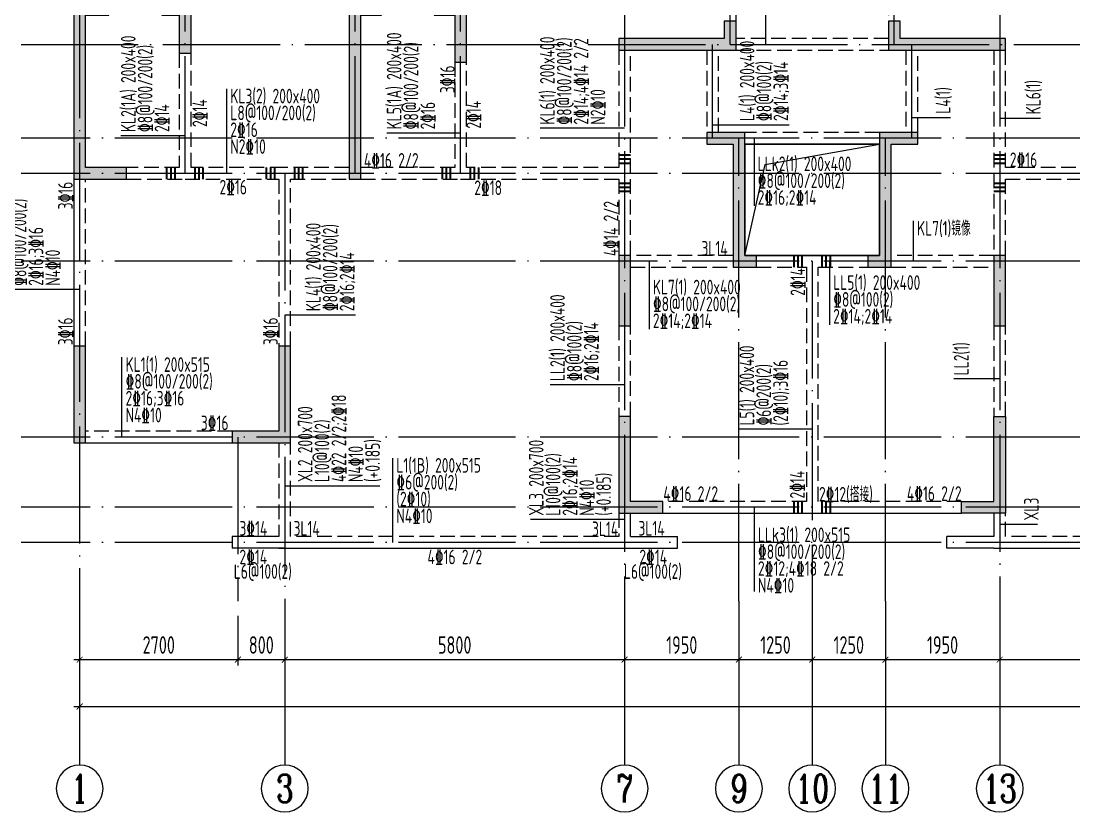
# Model space of a CAD drawing. Extents: x -1058961 to 23600, y -449123 to 2751847.
# Drawn here: x -216617 to -198650, y -58197 to -44696 of the extents above; entities that cross this region are included whole.
import ezdxf
from ezdxf.enums import TextEntityAlignment as Align

# ---------------------------------------------------------------- set-up
doc = ezdxf.new("R2010")
doc.units = 0
doc.header["$LTSCALE"] = 1000
doc.linetypes.add('DASH', pattern=[0.35, 0.25, -0.1])
doc.linetypes.add('DOTE', pattern=[2.42, 2, -0.2, 0.02, -0.2])
doc.layers.get('0').update_dxf_attribs({"linetype": 'CONTINUOUS'})
doc.layers.get('DEFPOINTS').update_dxf_attribs({"linetype": 'CONTINUOUS'})
for name, color, linetype in [('A-AXIS', 1, 'CONTINUOUS'), ('A-DOTE', 10, 'DOTE'), ('AXIS_NUM', 7, 'CONTINUOUS'), ('BEAM_CON', 4, 'CONTINUOUS'), ('S-D洞口', 4, 'CONTINUOUS'), ('S-L主梁线', 4, 'DASH'), ('S-L梁编号', 6, 'CONTINUOUS'), ('S-L梁配筋', 7, 'CONTINUOUS'), ('S-Q墙填充', 252, 'CONTINUOUS'), ('S-Q墙实线', 6, 'CONTINUOUS'), ('S-Y一般标注', 3, 'CONTINUOUS')]:
    doc.layers.add(name, color=color, linetype=linetype)
doc.layers.add('梁附加箍筋', color=1, linetype='CONTINUOUS', lineweight=35)
doc.styles.add('TSSD_Axis', font='complex.shx', dxfattribs={"width": 0.7, "bigfont": 'hztxt.shx'})
doc.styles.add('TSSD_DIMENSION', font='Tssdeng.shx', dxfattribs={"width": 0.7, "bigfont": 'tssdchn.shx'})
doc.styles.add('TSSD_REIN', font='tssdeng.shx', dxfattribs={"width": 0.7, "height": 300, "bigfont": 'tssdchn.shx'})
doc.dimstyles.new('TSSD_100_100', dxfattribs={"dimtxt": 300, "dimasz": 100, "dimexe": 100, "dimexo": 250, "dimgap": 100, "dimtad": 1, "dimdec": 0, "dimzin": 0, "dimdsep": 46, "dimtxsty": 'TSSD_DIMENSION', "dimblk": 'ARCHTICK', "dimcen": 0, "dimdle": 100, "dimclrt": 7, "dimadec": 0, "dimazin": 0, "dimtfac": 1, "dimtdec": 0, "dimtix": 1, "dimtmove": 2, "dimatfit": 3, "dimldrblk": 'ARCHTICK', "dimfxl": 0, "dimtolj": 1, "dimtzin": 0, "dimarcsym": 0})

# ---------------------------------------------------------------- blocks, each defined once
blk = doc.blocks.new('ts_axno')
at = {"color": 0, "linetype": 'ByBlock', "lineweight": -2}
blk.add_circle((0, 0), 0.5, dxfattribs=at)
at = {"color": 0, "linetype": 'ByBlock', "lineweight": -2, "style": 'TSSD_Axis', "width": 0.7}
blk.add_attdef('A', text='', height=0.6, dxfattribs=at).set_placement((0, 0), align=Align.MIDDLE_CENTER)
blk = doc.blocks.new('_ArchTick')
at = {"color": 0, "linetype": 'ByBlock', "const_width": 0.15}
blk.add_lwpolyline([(-0.5, -0.5), (0.5, 0.5)], dxfattribs=at)
blk = doc.blocks.new('*D3164')
at = {"layer": 'DEFPOINTS', "color": 0}
for p in [(7300, 3600), (8100, 3600), (8100, 2600)]:
    blk.add_point(p, dxfattribs=at)
at = {"layer": 'S-Y一般标注', "color": 0, "lineweight": -2}
for p, q in [((7300, 3350), (7300, 2500)), ((8100, 3350), (8100, 2500)), ((7200, 2600), (8200, 2600))]:
    blk.add_line(p, q, dxfattribs=at)
at = {"layer": 'S-Y一般标注', "color": 0, "lineweight": -2, "xscale": 100, "yscale": 100, "zscale": 100, "rotation": 180}
blk.add_blockref('_ArchTick', (7300, 2600), dxfattribs=at)
at = {"layer": 'S-Y一般标注', "color": 0, "lineweight": -2, "xscale": 100, "yscale": 100, "zscale": 100}
blk.add_blockref('_ArchTick', (8100, 2600), dxfattribs=at)
at = {"layer": 'S-Y一般标注', "color": 7, "insert": (7700, 2850), "char_height": 300, "attachment_point": 5, "style": 'TSSD_DIMENSION'}
blk.add_mtext('\\A1;800', dxfattribs=at)
blk = doc.blocks.new('*D3165')
at = {"layer": 'DEFPOINTS', "color": 0}
for p in [(8100, 3600), (13900, 3600), (13900, 2600)]:
    blk.add_point(p, dxfattribs=at)
at = {"layer": 'S-Y一般标注', "color": 0, "lineweight": -2}
for p, q in [((8100, 3350), (8100, 2500)), ((13900, 3350), (13900, 2500)), ((8000, 2600), (14000, 2600))]:
    blk.add_line(p, q, dxfattribs=at)
at = {"layer": 'S-Y一般标注', "color": 0, "lineweight": -2, "xscale": 100, "yscale": 100, "zscale": 100, "rotation": 180}
blk.add_blockref('_ArchTick', (8100, 2600), dxfattribs=at)
at = {"layer": 'S-Y一般标注', "color": 0, "lineweight": -2, "xscale": 100, "yscale": 100, "zscale": 100}
blk.add_blockref('_ArchTick', (13900, 2600), dxfattribs=at)
at = {"layer": 'S-Y一般标注', "color": 7, "insert": (11000, 2850), "char_height": 300, "attachment_point": 5, "style": 'TSSD_DIMENSION'}
blk.add_mtext('\\A1;5800', dxfattribs=at)
blk = doc.blocks.new('*D3166')
at = {"layer": 'DEFPOINTS', "color": 0}
for p in [(18350, 3600), (20300, 3600), (20300, 2600)]:
    blk.add_point(p, dxfattribs=at)
at = {"layer": 'S-Y一般标注', "color": 0, "lineweight": -2}
for p, q in [((18350, 3350), (18350, 2500)), ((20300, 3350), (20300, 2500)), ((18250, 2600), (20400, 2600))]:
    blk.add_line(p, q, dxfattribs=at)
at = {"layer": 'S-Y一般标注', "color": 0, "lineweight": -2, "xscale": 100, "yscale": 100, "zscale": 100, "rotation": 180}
blk.add_blockref('_ArchTick', (18350, 2600), dxfattribs=at)
at = {"layer": 'S-Y一般标注', "color": 0, "lineweight": -2, "xscale": 100, "yscale": 100, "zscale": 100}
blk.add_blockref('_ArchTick', (20300, 2600), dxfattribs=at)
at = {"layer": 'S-Y一般标注', "color": 7, "insert": (19325, 2850), "char_height": 300, "attachment_point": 5, "style": 'TSSD_DIMENSION'}
blk.add_mtext('\\A1;1950', dxfattribs=at)
blk = doc.blocks.new('*D3167')
at = {"layer": 'DEFPOINTS', "color": 0}
for p in [(20300, 3600), (26100, 3600), (26100, 2600)]:
    blk.add_point(p, dxfattribs=at)
at = {"layer": 'S-Y一般标注', "color": 0, "lineweight": -2}
for p, q in [((20300, 3350), (20300, 2500)), ((26100, 3350), (26100, 2500)), ((20200, 2600), (26200, 2600))]:
    blk.add_line(p, q, dxfattribs=at)
at = {"layer": 'S-Y一般标注', "color": 0, "lineweight": -2, "xscale": 100, "yscale": 100, "zscale": 100, "rotation": 180}
blk.add_blockref('_ArchTick', (20300, 2600), dxfattribs=at)
at = {"layer": 'S-Y一般标注', "color": 0, "lineweight": -2, "xscale": 100, "yscale": 100, "zscale": 100}
blk.add_blockref('_ArchTick', (26100, 2600), dxfattribs=at)
at = {"layer": 'S-Y一般标注', "color": 7, "insert": (23200, 2850), "char_height": 300, "attachment_point": 5, "style": 'TSSD_DIMENSION'}
blk.add_mtext('\\A1;5800', dxfattribs=at)
blk = doc.blocks.new('*D3176')
at = {"layer": 'DEFPOINTS', "color": 0}
for p in [(4600, 3600), (54600, 3600), (54600, 1800)]:
    blk.add_point(p, dxfattribs=at)
at = {"layer": 'S-Y一般标注', "color": 0, "lineweight": -2}
for p, q in [((4600, 3350), (4600, 1700)), ((54600, 3350), (54600, 1700)), ((4500, 1800), (54700, 1800))]:
    blk.add_line(p, q, dxfattribs=at)
at = {"layer": 'S-Y一般标注', "color": 0, "lineweight": -2, "xscale": 100, "yscale": 100, "zscale": 100, "rotation": 180}
blk.add_blockref('_ArchTick', (4600, 1800), dxfattribs=at)
at = {"layer": 'S-Y一般标注', "color": 0, "lineweight": -2, "xscale": 100, "yscale": 100, "zscale": 100}
blk.add_blockref('_ArchTick', (54600, 1800), dxfattribs=at)
at = {"layer": 'S-Y一般标注', "color": 7, "insert": (29600, 2050), "char_height": 300, "attachment_point": 5, "style": 'TSSD_DIMENSION'}
blk.add_mtext('\\A1;50000', dxfattribs=at)
blk = doc.blocks.new('*D3177')
at = {"layer": 'DEFPOINTS', "color": 0}
for p in [(13900, 3600), (15850, 3600), (15850, 2600)]:
    blk.add_point(p, dxfattribs=at)
at = {"layer": 'S-Y一般标注', "color": 0, "lineweight": -2}
for p, q in [((13900, 3350), (13900, 2500)), ((15850, 3350), (15850, 2500)), ((13800, 2600), (15950, 2600))]:
    blk.add_line(p, q, dxfattribs=at)
at = {"layer": 'S-Y一般标注', "color": 0, "lineweight": -2, "xscale": 100, "yscale": 100, "zscale": 100, "rotation": 180}
blk.add_blockref('_ArchTick', (13900, 2600), dxfattribs=at)
at = {"layer": 'S-Y一般标注', "color": 0, "lineweight": -2, "xscale": 100, "yscale": 100, "zscale": 100}
blk.add_blockref('_ArchTick', (15850, 2600), dxfattribs=at)
at = {"layer": 'S-Y一般标注', "color": 7, "insert": (14875, 2850), "char_height": 300, "attachment_point": 5, "style": 'TSSD_DIMENSION'}
blk.add_mtext('\\A1;1950', dxfattribs=at)
blk = doc.blocks.new('*D3178')
at = {"layer": 'DEFPOINTS', "color": 0}
for p in [(4600, 3600), (7300, 3600), (7300, 2600)]:
    blk.add_point(p, dxfattribs=at)
at = {"layer": 'S-Y一般标注', "color": 0, "lineweight": -2}
for p, q in [((4600, 3350), (4600, 2500)), ((7300, 3350), (7300, 2500)), ((4500, 2600), (7400, 2600))]:
    blk.add_line(p, q, dxfattribs=at)
at = {"layer": 'S-Y一般标注', "color": 0, "lineweight": -2, "xscale": 100, "yscale": 100, "zscale": 100, "rotation": 180}
blk.add_blockref('_ArchTick', (4600, 2600), dxfattribs=at)
at = {"layer": 'S-Y一般标注', "color": 0, "lineweight": -2, "xscale": 100, "yscale": 100, "zscale": 100}
blk.add_blockref('_ArchTick', (7300, 2600), dxfattribs=at)
at = {"layer": 'S-Y一般标注', "color": 7, "insert": (5950, 2850), "char_height": 300, "attachment_point": 5, "style": 'TSSD_DIMENSION'}
blk.add_mtext('\\A1;2700', dxfattribs=at)
blk = doc.blocks.new('*D3195')
at = {"layer": 'DEFPOINTS', "color": 0}
for p in [(15850, 3600), (17100, 3600), (17100, 2600)]:
    blk.add_point(p, dxfattribs=at)
at = {"layer": 'S-Y一般标注', "color": 0, "lineweight": -2}
for p, q in [((15850, 3350), (15850, 2500)), ((17100, 3350), (17100, 2500)), ((15750, 2600), (17200, 2600))]:
    blk.add_line(p, q, dxfattribs=at)
at = {"layer": 'S-Y一般标注', "color": 0, "lineweight": -2, "xscale": 100, "yscale": 100, "zscale": 100, "rotation": 180}
blk.add_blockref('_ArchTick', (15850, 2600), dxfattribs=at)
at = {"layer": 'S-Y一般标注', "color": 0, "lineweight": -2, "xscale": 100, "yscale": 100, "zscale": 100}
blk.add_blockref('_ArchTick', (17100, 2600), dxfattribs=at)
at = {"layer": 'S-Y一般标注', "color": 7, "insert": (16475, 2850), "char_height": 300, "attachment_point": 5, "style": 'TSSD_DIMENSION'}
blk.add_mtext('\\A1;1250', dxfattribs=at)
blk = doc.blocks.new('*D3196')
at = {"layer": 'DEFPOINTS', "color": 0}
for p in [(17100, 3600), (18350, 3600), (18350, 2600)]:
    blk.add_point(p, dxfattribs=at)
at = {"layer": 'S-Y一般标注', "color": 0, "lineweight": -2}
for p, q in [((17100, 3350), (17100, 2500)), ((18350, 3350), (18350, 2500)), ((17000, 2600), (18450, 2600))]:
    blk.add_line(p, q, dxfattribs=at)
at = {"layer": 'S-Y一般标注', "color": 0, "lineweight": -2, "xscale": 100, "yscale": 100, "zscale": 100, "rotation": 180}
blk.add_blockref('_ArchTick', (17100, 2600), dxfattribs=at)
at = {"layer": 'S-Y一般标注', "color": 0, "lineweight": -2, "xscale": 100, "yscale": 100, "zscale": 100}
blk.add_blockref('_ArchTick', (18350, 2600), dxfattribs=at)
at = {"layer": 'S-Y一般标注', "color": 7, "insert": (17725, 2850), "char_height": 300, "attachment_point": 5, "style": 'TSSD_DIMENSION'}
blk.add_mtext('\\A1;1250', dxfattribs=at)
blk = doc.blocks.new('20210807.15313138')
at = {"layer": 'S-Q墙填充'}
h = blk.add_hatch(color=252, dxfattribs=at)
h.dxf.hatch_style = 1
h.paths.add_polyline_path([(61116, 65940), (61516, 65940), (61516, 66140), (60916, 66140), (60916, 63140), (61816, 63140), (61816, 63340), (61116, 63340)])
h = blk.add_hatch(color=252, dxfattribs=at)
h.dxf.hatch_style = 1
h.paths.add_polyline_path([(62416, 65940), (62716, 65940), (62716, 65290), (62916, 65290), (62916, 66140), (62416, 66140)])
h = blk.add_hatch(color=252, dxfattribs=at)
h.dxf.hatch_style = 1
h.paths.add_polyline_path([(65816, 65940), (66166, 65940), (66166, 66140), (65616, 66140), (65616, 63140), (65816, 63140)])
h = blk.add_hatch(color=252, dxfattribs=at)
h.dxf.hatch_style = 1
h.paths.add_polyline_path([(67616, 66140), (67066, 66140), (67066, 65940), (67416, 65940), (67416, 65140), (67616, 65140)])
h = blk.add_hatch(color=252, dxfattribs=at)
h.dxf.hatch_style = 1
h.paths.add_polyline_path([(72216, 65340), (72216, 65840), (72016, 65840), (72016, 65540), (71816, 65540), (70216, 65540), (70216, 65340), (71816, 65340)])
h = blk.add_hatch(color=252, dxfattribs=at)
h.dxf.hatch_style = 1
h.paths.add_polyline_path([(75016, 65540), (75016, 65840), (74816, 65840), (74816, 65340), (75216, 65340), (76816, 65340), (76816, 65540), (75216, 65540)])
h = blk.add_hatch(color=252, dxfattribs=at)
h.dxf.hatch_style = 1
h.paths.add_polyline_path([(72366, 63940), (71716, 63940), (71716, 63740), (72166, 63740), (72166, 63240), (72166, 61640), (72566, 61640), (72566, 61840), (72366, 61840), (72366, 63240)])
h = blk.add_hatch(color=252, dxfattribs=at)
h.dxf.hatch_style = 1
h.paths.add_polyline_path([(74866, 61640), (74866, 63240), (74866, 63740), (75316, 63740), (75316, 63940), (74666, 63940), (74666, 63240), (74666, 61840), (74466, 61840), (74466, 61640)])
h = blk.add_hatch(color=252, dxfattribs=at)
h.dxf.hatch_style = 1
h.paths.add_polyline_path([(70416, 60640), (70416, 61840), (70216, 61840), (70216, 60640)])
h = blk.add_hatch(color=252, dxfattribs=at)
h.dxf.hatch_style = 1
h.paths.add_polyline_path([(76816, 60640), (76816, 61840), (76616, 61840), (76616, 60640)])
h = blk.add_hatch(color=252, dxfattribs=at)
h.dxf.hatch_style = 1
h.paths.add_polyline_path([(61116, 58640), (61116, 60290), (60916, 60290), (60916, 58640)])
h = blk.add_hatch(color=252, dxfattribs=at)
h.dxf.hatch_style = 1
h.paths.add_polyline_path([(64616, 60290), (64416, 60290), (64416, 58840), (63716, 58840), (63616, 58840), (63616, 58640), (63716, 58640), (64616, 58640)])
h = blk.add_hatch(color=252, dxfattribs=at)
h.dxf.hatch_style = 1
h.paths.add_polyline_path([(70216, 57440), (70966, 57440), (70966, 57640), (70416, 57640), (70416, 59090), (70216, 59090)])
h = blk.add_hatch(color=252, dxfattribs=at)
h.dxf.hatch_style = 1
h.paths.add_polyline_path([(76816, 57440), (76066, 57440), (76066, 57640), (76616, 57640), (76616, 58740), (76616, 59090), (76816, 59090), (76816, 58740)])
at = {"layer": 'BEAM_CON'}
for p, q in [((63616, 57040), (63616, 56840)), ((64416, 57040), (63616, 57040)), ((70416, 57040), (71216, 57040)), ((71216, 56840), (71216, 57040)), ((76616, 57040), (75816, 57040)), ((75816, 56840), (75816, 57040)), ((64516, 56840), (63616, 56840)), ((70316, 56840), (71216, 56840)), ((76616, 56840), (75816, 56840))]:
    blk.add_line(p, q, dxfattribs=at)
at = {"layer": 'S-D洞口', "color": 5}
blk.add_lwpolyline([(72366, 61840), (74666, 61840), (74666, 63740), (72366, 63740), (72366, 61840), (72712, 63393), (74666, 63740)], dxfattribs=at)
at = {"layer": 'S-L主梁线', "linetype": 'DASH', "lineweight": 18}
for p, q in [((72216, 65840), (72216, 66540)), ((74816, 66540), (74816, 65840)), ((74816, 65540), (72216, 65540)), ((62716, 65290), (62716, 63340)), ((62916, 63340), (62916, 65290)), ((70216, 65340), (70216, 63340)), ((70416, 63240), (70416, 65340)), ((71716, 65340), (71716, 63940)), ((71916, 63940), (71916, 65340)), ((72216, 65340), (74816, 65340)), ((75116, 65340), (75116, 63940)), ((75316, 63940), (75316, 65340)), ((76616, 65340), (76616, 63240)), ((76816, 63340), (76816, 65340)), ((67416, 65140), (67416, 63340)), ((67616, 63340), (67616, 65140)), ((74666, 63940), (72366, 63940)), ((62716, 63340), (61816, 63340)), ((64516, 63340), (62916, 63340)), ((65616, 63340), (64516, 63340)), ((67416, 63340), (65816, 63340)), ((70216, 63340), (67616, 63340)), ((79416, 63340), (76816, 63340)), ((61116, 60290), (61116, 63140)), ((61816, 63140), (62816, 63140)), ((62816, 63140), (64416, 63140)), ((64416, 63140), (64416, 60290)), ((64616, 63140), (65616, 63140)), ((64616, 60290), (64616, 63140)), ((65816, 63140), (67516, 63140)), ((67516, 63140), (70216, 63140)), ((70216, 63140), (70216, 61840)), ((70416, 61840), (70416, 63240)), ((76616, 63240), (76616, 61840)), ((76816, 63140), (79516, 63140)), ((76816, 61840), (76816, 63140)), ((72166, 61840), (70416, 61840)), ((76616, 61840), (74866, 61840)), ((70416, 61640), (72166, 61640)), ((72566, 61640), (73416, 61640)), ((73416, 61640), (73416, 57640)), ((73616, 57640), (73616, 61640)), ((73616, 61640), (74466, 61640)), ((74866, 61640), (76616, 61640)), ((70216, 60640), (70216, 59090)), ((70416, 59090), (70416, 60640)), ((76616, 60640), (76616, 59090)), ((76816, 59090), (76816, 60640)), ((63616, 58840), (61116, 58840)), ((64416, 58640), (64416, 57040)), ((64616, 57040), (64616, 58640)), ((73416, 57640), (70966, 57640)), ((76066, 57640), (73616, 57640)), ((70216, 57440), (70216, 57040)), ((76816, 57040), (76816, 57440)), ((70216, 57040), (64616, 57040)), ((82416, 57040), (76816, 57040))]:
    blk.add_line(p, q, dxfattribs=at)
at = {"layer": 'S-L主梁线', "linetype": 'ByBlock', "lineweight": 18}
for p, q in [((72366, 63740), (74666, 63740)), ((60916, 63140), (60916, 60290)), ((73516, 61840), (72566, 61840)), ((74466, 61840), (73516, 61840)), ((61116, 58640), (63616, 58640)), ((70416, 57040), (70416, 57440)), ((70966, 57440), (73516, 57440)), ((73516, 57440), (76066, 57440)), ((76616, 57440), (76616, 57040)), ((64416, 56840), (70416, 56840)), ((76616, 56840), (82616, 56840))]:
    blk.add_line(p, q, dxfattribs=at)
at = {"layer": 'S-Q墙实线'}
for points in [[(61116, 65940), (61516, 65940), (61516, 66140), (60916, 66140), (60916, 63140), (61816, 63140), (61816, 63340), (61116, 63340)], [(62416, 65940), (62716, 65940), (62716, 65290), (62916, 65290), (62916, 66140), (62416, 66140)], [(65816, 65940), (66166, 65940), (66166, 66140), (65616, 66140), (65616, 63140), (65816, 63140)], [(67616, 66140), (67066, 66140), (67066, 65940), (67416, 65940), (67416, 65140), (67616, 65140)], [(72216, 65340), (72216, 65840), (72016, 65840), (72016, 65540), (71816, 65540), (70216, 65540), (70216, 65340), (71816, 65340)], [(75016, 65540), (75016, 65840), (74816, 65840), (74816, 65340), (75216, 65340), (76816, 65340), (76816, 65540), (75216, 65540)], [(72366, 63940), (71716, 63940), (71716, 63740), (72166, 63740), (72166, 63240), (72166, 61640), (72566, 61640), (72566, 61840), (72366, 61840), (72366, 63240)], [(74866, 61640), (74866, 63240), (74866, 63740), (75316, 63740), (75316, 63940), (74666, 63940), (74666, 63240), (74666, 61840), (74466, 61840), (74466, 61640)], [(70416, 60640), (70416, 61840), (70216, 61840), (70216, 60640)], [(76816, 60640), (76816, 61840), (76616, 61840), (76616, 60640)], [(61116, 58640), (61116, 60290), (60916, 60290), (60916, 58640)], [(70216, 57440), (70966, 57440), (70966, 57640), (70416, 57640), (70416, 59090), (70216, 59090)], [(76816, 57440), (76066, 57440), (76066, 57640), (76616, 57640), (76616, 58740), (76616, 59090), (76816, 59090), (76816, 58740)]]:
    blk.add_lwpolyline(points, close=True, dxfattribs=at)
blk.add_lwpolyline([(63716, 58840), (63616, 58840), (63616, 58640), (63716, 58640), (64616, 58640), (64616, 60290), (64416, 60290), (64416, 58840), (63716, 58840)], dxfattribs=at)
blk = doc.blocks.new('20210726.16350016')
at = {"layer": 'A-AXIS'}
for p, q in [((4600, 3600), (4600, 800)), ((8100, 3600), (8100, 800)), ((13900, 3600), (13900, 800)), ((15850, 3600), (15850, 800)), ((17100, 3600), (17100, 800)), ((18350, 3600), (18350, 800)), ((20300, 3600), (20300, 800))]:
    blk.add_line(p, q, dxfattribs=at)
at = {"layer": 'A-DOTE'}
for p, q in [((4600, 21100), (4600, 3600)), ((6400, 10900), (6400, 21100)), ((9300, 10900), (9300, 21100)), ((11100, 10900), (11100, 21100)), ((15700, 13100.3), (15700, 21100)), ((18500, 13100.3), (18500, 21100)), ((13900.2, 13700), (13900, 3600)), ((20299.8, 13700), (20300, 3600)), ((3600, 13100.3), (55600, 13100.3)), ((15400, 11500), (15400, 13100)), ((18800, 11500), (18800, 13100)), ((55600, 11500), (3600, 11500)), ((15850, 3600), (15850, 11500)), ((18350, 3600), (18350, 11500)), ((55600, 10900), (3600, 10900)), ((8100, 10900), (8100, 3600)), ((55600, 9400), (3600, 9400)), ((17100, 9400), (17100, 3600)), ((55600, 6400), (3600, 6400)), ((7300, 6400), (7300, 3600)), ((55600, 5200), (3600, 5200)), ((55600, 4600), (3600, 4600))]:
    blk.add_line(p, q, dxfattribs=at)
at = {"layer": 'A-AXIS'}
ref = blk.add_blockref('ts_axno', (4600, 400), dxfattribs=dict(at, xscale=-800, yscale=800, zscale=800, rotation=180))
ref.add_attrib('1', '1', dxfattribs={"layer": 'AXIS_NUM', "height": 480, "style": 'TSSD_Axis', "width": 0.7}).set_placement((4600, 400), align=Align.MIDDLE_CENTER)
ref = blk.add_blockref('ts_axno', (8100, 400), dxfattribs=dict(at, xscale=-800, yscale=800, zscale=800, rotation=180))
ref.add_attrib('2', '3', dxfattribs={"layer": 'AXIS_NUM', "height": 480, "style": 'TSSD_Axis', "width": 0.7}).set_placement((8100, 400), align=Align.MIDDLE_CENTER)
ref = blk.add_blockref('ts_axno', (13900, 400), dxfattribs=dict(at, xscale=-800, yscale=800, zscale=800, rotation=180))
ref.add_attrib('5', '7', dxfattribs={"layer": 'AXIS_NUM', "height": 480, "style": 'TSSD_Axis', "width": 0.7}).set_placement((13900, 400), align=Align.MIDDLE_CENTER)
ref = blk.add_blockref('ts_axno', (15850, 400), dxfattribs=dict(at, xscale=-800, yscale=800, zscale=800, rotation=180))
ref.add_attrib('19', '9', dxfattribs={"layer": 'AXIS_NUM', "height": 480, "style": 'TSSD_Axis', "width": 0.7}).set_placement((15850, 400), align=Align.MIDDLE_CENTER)
ref = blk.add_blockref('ts_axno', (17100, 400), dxfattribs=dict(at, xscale=-800, yscale=800, zscale=800, rotation=180))
ref.add_attrib('8', '10', dxfattribs={"layer": 'AXIS_NUM', "height": 480, "style": 'TSSD_Axis', "width": 0.7}).set_placement((17100, 400), align=Align.MIDDLE_CENTER)
ref = blk.add_blockref('ts_axno', (18350, 400), dxfattribs=dict(at, xscale=-800, yscale=800, zscale=800, rotation=180))
ref.add_attrib('19', '11', dxfattribs={"layer": 'AXIS_NUM', "height": 480, "style": 'TSSD_Axis', "width": 0.7}).set_placement((18350, 400), align=Align.MIDDLE_CENTER)
ref = blk.add_blockref('ts_axno', (20300, 400), dxfattribs=dict(at, xscale=-800, yscale=800, zscale=800, rotation=180))
ref.add_attrib('8', '13', dxfattribs={"layer": 'AXIS_NUM', "height": 480, "style": 'TSSD_Axis', "width": 0.7}).set_placement((20300, 400), align=Align.MIDDLE_CENTER)
at = {"layer": 'S-Y一般标注'}
for base, p1, p2, picture, middle in [((54600, 1800), (4600, 3600), (54600, 3600), '*D3176', (29600, 2050)), ((7300, 2600), (4600, 3600), (7300, 3600), '*D3178', (5950, 2850)), ((8100, 2600), (7300, 3600), (8100, 3600), '*D3164', (7700, 2850)), ((13900, 2600), (8100, 3600), (13900, 3600), '*D3165', (11000, 2850)), ((15850, 2600), (13900, 3600), (15850, 3600), '*D3177', (14875, 2850)), ((17100, 2600), (15850, 3600), (17100, 3600), '*D3195', (16475, 2850)), ((18350, 2600), (17100, 3600), (18350, 3600), '*D3196', (17725, 2850)), ((20300, 2600), (18350, 3600), (20300, 3600), '*D3166', (19325, 2850)), ((26100, 2600), (20300, 3600), (26100, 3600), '*D3167', (23200, 2850))]:
    dim = blk.add_linear_dim(base=base, p1=p1, p2=p2, dimstyle='TSSD_100_100', dxfattribs=at)
    dim.commit()
    dim.dimension.update_dxf_attribs({"geometry": picture, "text_midpoint": middle})

msp = doc.modelspace()

# ---------------------------------------------------------------- linework, layer by layer
at = {"layer": 'S-L梁编号', "lineweight": 18}
for p, q in [((-203906.94, -45096.34), (-203906.94, -43578.17)), ((-213108.22, -47296.61), (-213108.22, -45851.32)), ((-201417.01, -46341.03), (-200757.64, -46341.03)), ((-199916.89, -46352.85), (-199219.1, -46352.85)), ((-206316.87, -46526.76), (-207761.15, -46526.76)), ((-204816.95, -46465.05), (-203507.55, -46465.05)), ((-213816.87, -46653.21), (-214912.14, -46653.21)), ((-209116.87, -46607.73), (-210375.54, -46607.73)), ((-204109.36, -46696.61), (-204109.36, -47852.58)), ((-201389.56, -48796.61), (-201389.56, -48108.8)), ((-205897.84, -48796.61), (-205897.84, -49956.58)), ((-202821.27, -48796.61), (-202821.27, -49879.66)), ((-215616.87, -49278.3), (-217063.52, -49278.3)), ((-212116.87, -49711.86), (-210910.79, -49711.86)), ((-214895.75, -51796.61), (-214895.75, -50434.28)), ((-199916.89, -50805.26), (-200697.74, -50805.26)), ((-206316.87, -50904.1), (-207588.1, -50904.1)), ((-203116.87, -51663.38), (-204356.45, -51663.38)), ((-210275.03, -53596.44), (-210275.03, -52155.49)), ((-212116.87, -52627.34), (-210493.98, -52627.34)), ((-204104.47, -52996.62), (-204104.47, -54434.24)), ((-206316.87, -53202.78), (-207922.12, -53202.78)), ((-199916.89, -53282.56), (-199271.83, -53282.56))]:
    msp.add_line(p, q, dxfattribs=at)
at = {"layer": '梁附加箍筋', "lineweight": 35}
for p, q in [((-206216.88, -46986.61), (-206416.88, -46986.61)), ((-206216.88, -47056.61), (-206416.88, -47056.61)), ((-199816.89, -46986.61), (-200016.89, -46986.61)), ((-199816.89, -47056.61), (-200016.89, -47056.61)), ((-214126.87, -47396.61), (-214126.87, -47196.61)), ((-214056.87, -47396.61), (-214056.87, -47196.61)), ((-213986.87, -47396.61), (-213986.87, -47196.61)), ((-213646.87, -47396.61), (-213646.87, -47196.61)), ((-213576.87, -47396.61), (-213576.87, -47196.61)), ((-213506.87, -47396.61), (-213506.87, -47196.61)), ((-212426.87, -47396.61), (-212426.87, -47196.61)), ((-212356.87, -47396.61), (-212356.87, -47196.61)), ((-212286.87, -47396.61), (-212286.87, -47196.61)), ((-211946.87, -47396.61), (-211946.87, -47196.61)), ((-211876.87, -47396.61), (-211876.87, -47196.61)), ((-211806.87, -47396.61), (-211806.87, -47196.61)), ((-209426.87, -47396.61), (-209426.87, -47196.61)), ((-209356.87, -47396.61), (-209356.87, -47196.61)), ((-209286.87, -47396.61), (-209286.87, -47196.61)), ((-208946.87, -47396.61), (-208946.87, -47196.61)), ((-208876.87, -47396.61), (-208876.87, -47196.61)), ((-208806.87, -47396.61), (-208806.87, -47196.61)), ((-206216.88, -47126.61), (-206416.88, -47126.61)), ((-199816.89, -47126.61), (-200016.89, -47126.61)), ((-206216.87, -47466.61), (-206416.87, -47466.61)), ((-206216.87, -47536.61), (-206416.87, -47536.61)), ((-206216.87, -47606.61), (-206416.87, -47606.61)), ((-199816.89, -47466.61), (-200016.89, -47466.61)), ((-199816.89, -47536.61), (-200016.89, -47536.61)), ((-199816.89, -47606.61), (-200016.89, -47606.61)), ((-203426.87, -48896.61), (-203426.87, -48696.61)), ((-203356.87, -48896.61), (-203356.87, -48696.61)), ((-203286.87, -48896.61), (-203286.87, -48696.61)), ((-202946.87, -48896.61), (-202946.87, -48696.61)), ((-202876.87, -48896.61), (-202876.87, -48696.61)), ((-202806.87, -48896.61), (-202806.87, -48696.61)), ((-203426.87, -53096.62), (-203426.87, -52896.62)), ((-203356.87, -53096.62), (-203356.87, -52896.62)), ((-203286.87, -53096.62), (-203286.87, -52896.62)), ((-202946.87, -53096.62), (-202946.87, -52896.62)), ((-202876.87, -53096.62), (-202876.87, -52896.62)), ((-202806.87, -53096.62), (-202806.87, -52896.62))]:
    msp.add_line(p, q, dxfattribs=at)

# ---------------------------------------------------------------- block references
at = {"layer": 'A-DOTE'}
msp.add_blockref('20210726.16350016', (-220216.88, -58196.66), dxfattribs=at)
at = {"layer": 'S-Q墙填充'}
msp.add_blockref('20210807.15313138', (-276632.52, -110536.15), dxfattribs=at)

# ---------------------------------------------------------------- texts
at = {"layer": 'S-L梁编号', "color": 6, "style": 'TSSD_REIN', "width": 0.7}
for s, p in [('KL5(1A) 200x400', (-210125.54, -46545.23)), ('KL2(1A) 200x400', (-214662.14, -46590.71)), ('KL6(1) 200x400', (-207511.15, -46464.26)), ('L4(1) 200x400', (-204101.78, -46402.55)), ('KL6(1)', (-199219.1, -46290.35)), ('L4(1)', (-200757.64, -46278.53)), ('KL4(1) 200x400', (-211505.02, -49649.36)), ('LL2(1) 200x400', (-207338.1, -50841.6)), ('L5(1) 200x400', (-204106.45, -51600.88)), ('LL2(1)', (-200447.74, -50742.76)), ('XL2 200x700', (-211643.98, -52564.84)), ('XL3 200x700', (-207700.96, -53140.28)), ('XL3', (-199252.6, -53220.06))]:
    msp.add_text(s, height=250, rotation=90, dxfattribs=at).set_placement(p)
for s, p in [('KL3(2) 200x400', (-213045.72, -46101.32)), ('LLk2(1) 200x400', (-204046.86, -47258.35)), ('KL7(1)镜像', (-201327.06, -48358.8)), ('LL5(1) 200x400', (-202758.77, -49285.43)), ('KL7(1) 200x400', (-205835.34, -49362.35)), ('KL1(1) 200x515', (-214833.25, -50684.28)), ('L1(1B) 200x515', (-210212.53, -52405.49)), ('LLk3(1) 200x515', (-204041.97, -53590.97))]:
    msp.add_text(s, height=250, dxfattribs=at).set_placement(p)
at = {"layer": 'S-L梁配筋', "color": 7, "style": 'TSSD_REIN', "width": 0.7}
for s, p in [('%%1328@100/200(2)', (-209838.04, -46545.23)), ('%%1328@100/200(2)', (-207223.65, -46464.26)), ('%%1328@100/200(2)', (-214374.64, -46590.71)), ('%%1328@100(2)', (-203814.28, -46402.55)), ('3%%13216', (-209215.68, -45927.08)), ('N2%%13210', (-206648.65, -46464.26)), ('2%%13214', (-214087.14, -46590.71)), ('2%%13216', (-209550.54, -46545.23)), ('3%%13216', (-215734.42, -47910.97)), ('%%1328@100/200(2)', (-216526.02, -49215.8)), ('4%%13214 2/2', (-206425.16, -48706.87)), ('2%%13216;3%%13216', (-216238.52, -49215.8)), ('%%1328@100/200(2)', (-211217.52, -49649.36)), ('N4%%13210', (-215951.02, -49215.8)), ('2%%13216;2%%13214', (-210930.02, -49649.36)), ('3%%13216', (-215734.42, -50228.96)), ('3%%13216', (-212234.42, -50228.96)), ('%%1328@100(2)', (-207050.6, -50841.6)), ('%%1326@200(2)', (-203818.95, -51600.88)), ('(2%%13210);3%%13216', (-203531.45, -51600.88)), ('4%%13222 2/2;2%%13218', (-211068.98, -52564.84)), ('L10@100(2)', (-211356.48, -52564.84)), ('(+0.185)', (-210493.98, -52564.84)), ('N4%%13210', (-210781.48, -52564.84)), ('L10@100(2)', (-207413.46, -53140.28)), ('2%%13216;2%%13214', (-207125.96, -53140.28)), ('(+0.185)', (-206550.96, -53140.28)), ('2%%13214', (-203245.77, -52846.62)), ('N4%%13210', (-206838.46, -53140.28))]:
    msp.add_text(s, height=250, rotation=90, dxfattribs=at).set_placement(p)
at = {"layer": 'S-L梁配筋', "color": 1, "style": 'TSSD_REIN', "width": 0.7}
for s, p in [('2%%13214;4%%13214 2/2', (-206936.15, -46464.26)), ('2%%13214;3%%13214', (-203526.78, -46402.55)), ('2%%13216;2%%13214', (-206763.1, -50841.6))]:
    msp.add_text(s, height=250, rotation=90, dxfattribs=at).set_placement(p)
at = {"layer": 'S-L梁配筋', "color": 7, "style": 'TSSD_REIN', "width": 0.7}
for p in [(-213442.04, -46268.28), (-208768.46, -46296.61)]:
    msp.add_text('2%%13214', height=250, rotation=90, dxfattribs=at).set_placement(p, align=Align.CENTER)
for s, p in [('L8@100/200(2)', (-213045.72, -46388.82)), ('2%%13216', (-213045.72, -46676.32)), ('N2%%13210', (-213045.72, -46963.82)), ('4%%13216 2/2', (-210766.87, -47199.17)), ('2%%13216', (-213230.19, -47656.39)), ('2%%13218', (-208882.74, -47666.66)), ('%%1328@100/200(2)', (-204046.86, -47545.85)), ('3L14', (-205005.4, -48700.41)), ('%%1328@100/200(2)', (-205835.34, -49649.85)), ('%%1328@100(2)', (-202758.77, -49572.93)), ('2%%13214;2%%13214', (-205835.34, -49937.35)), ('2%%13214;2%%13214', (-202758.77, -49860.43)), ('%%1328@100/200(2)', (-214833.25, -50971.78)), ('2%%13216;3%%13216', (-214833.25, -51259.28)), ('N4%%13210', (-214833.25, -51546.78)), ('3%%13216', (-213548.83, -51680.79)), ('%%1326@200(2)', (-210212.53, -52692.99)), ('4%%13216 2/2', (-205656.86, -52886.72)), ('2%%13212(搭接)', (-203000.35, -52897.54)), ('(2%%13210)', (-210212.53, -52980.49)), ('N4%%13210', (-210212.53, -53267.99)), ('3%%13214', (-212890.35, -53479.58)), ('3L14', (-211966.87, -53479.58)), ('3L14', (-206081.22, -53479.58)), ('2%%13214', (-212890.35, -53968.44)), ('4%%13216 2/2', (-209681.73, -53968.44)), ('2%%13214', (-206065.44, -53968.44)), ('%%1328@100/200(2)', (-204041.97, -53878.47)), ('N4%%13210', (-204041.97, -54453.47))]:
    msp.add_text(s, height=250, dxfattribs=at).set_placement(p)
for s, p in [('2%%13216', (-199275.65, -47188.98)), ('3L14', (-206427.18, -53488.98))]:
    msp.add_text(s, height=250, dxfattribs=at).set_placement(p, align=Align.RIGHT)
at = {"layer": 'S-L梁配筋', "color": 1, "style": 'TSSD_REIN', "width": 0.7}
for s, p in [('2%%13216;2%%13214', (-204046.86, -47833.35)), ('2%%13212;4%%13218 2/2', (-204041.97, -54165.97))]:
    msp.add_text(s, height=250, dxfattribs=at).set_placement(p)
at = {"layer": 'S-L梁配筋', "color": 7, "style": 'TSSD_REIN', "width": 0.7}
for s, rotation, p in [('2%%13214', 90, (-203236.63, -48913.81)), ('4%%13216 2/2', 360, (-200566.91, -52886.72))]:
    msp.add_text(s, height=250, rotation=rotation, dxfattribs=at).set_placement(p, align=Align.RIGHT)
for p in [(-212491.88, -53967.6), (-205834.37, -53967.6)]:
    msp.add_text('L6@100(2)', height=250, dxfattribs=at).set_placement(p, align=Align.TOP_CENTER)

doc.saveas('drawing.dxf')
